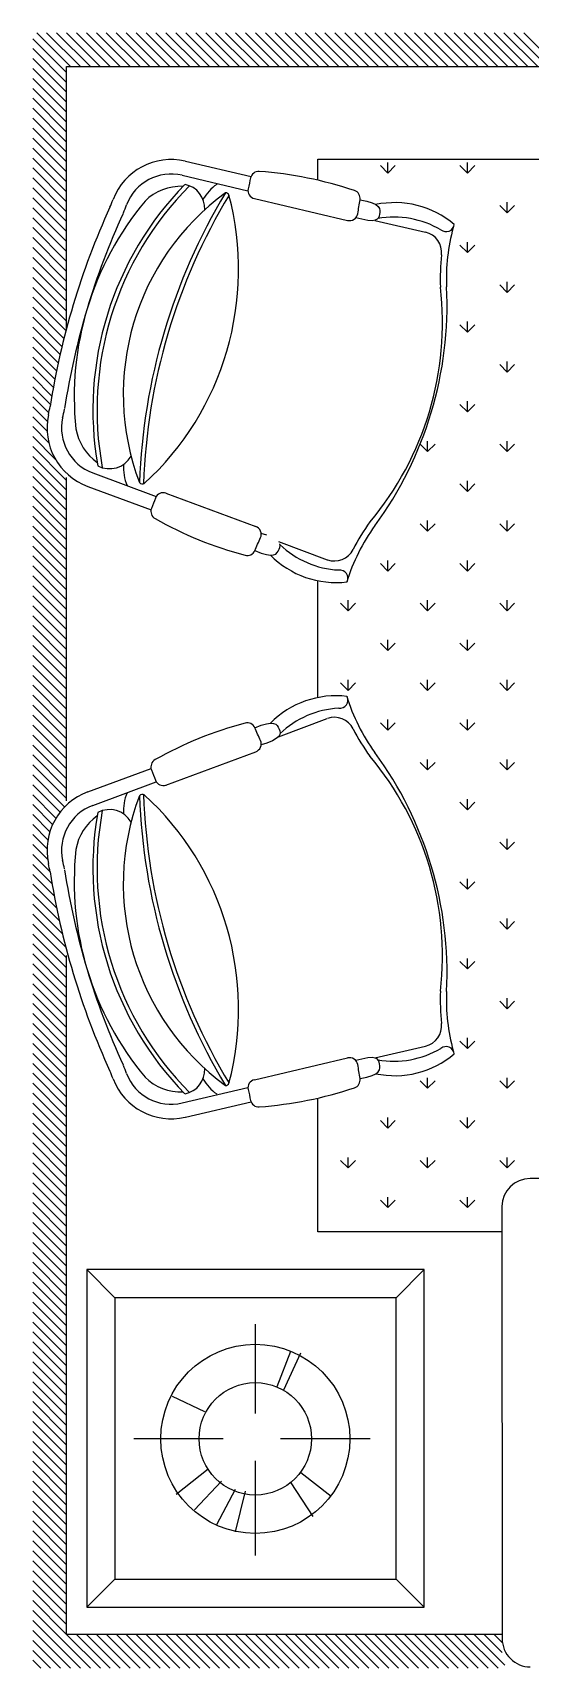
# Model space of a CAD drawing. Header units: inches. Extents: x 5.4 to 47.9, y 11.7 to 36.5.
# Drawn here: x 43.616 to 44.501, y 23.855 to 26.761 of the extents above; entities that cross this region are included whole.
import ezdxf

# ---------------------------------------------------------------- set-up
doc = ezdxf.new("R2010")
doc.units = ezdxf.units.IN
doc.header["$MEASUREMENT"] = 0
doc.layers.add('02', color=2, linetype='Continuous')

msp = doc.modelspace()

# ---------------------------------------------------------------- linework, layer by layer
at = {"layer": '02'}
for p, q in [((43.6764, 26.6908), (43.6164, 26.7508)), ((43.6835, 26.7014), (43.6235, 26.7614)), ((43.7012, 26.7014), (43.6412, 26.7614)), ((43.7189, 26.7014), (43.6589, 26.7614)), ((43.7365, 26.7014), (43.6765, 26.7614)), ((43.7542, 26.7014), (43.6942, 26.7614)), ((43.7719, 26.7014), (43.7119, 26.7614)), ((43.7896, 26.7014), (43.7296, 26.7614)), ((43.8072, 26.7014), (43.7472, 26.7614)), ((43.8249, 26.7014), (43.7649, 26.7614)), ((43.8426, 26.7014), (43.7826, 26.7614)), ((43.8603, 26.7014), (43.8003, 26.7614)), ((43.878, 26.7014), (43.818, 26.7614)), ((43.8956, 26.7014), (43.8356, 26.7614)), ((43.9133, 26.7014), (43.8533, 26.7614)), ((43.931, 26.7014), (43.871, 26.7614)), ((43.9487, 26.7014), (43.8887, 26.7614)), ((43.9663, 26.7014), (43.9063, 26.7614)), ((43.984, 26.7014), (43.924, 26.7614)), ((44.0017, 26.7014), (43.9417, 26.7614)), ((44.0194, 26.7014), (43.9594, 26.7614)), ((44.037, 26.7014), (43.977, 26.7614)), ((44.0547, 26.7014), (43.9947, 26.7614)), ((44.0724, 26.7014), (44.0124, 26.7614)), ((44.0901, 26.7014), (44.0301, 26.7614)), ((44.1078, 26.7014), (44.0478, 26.7614)), ((44.1254, 26.7014), (44.0654, 26.7614)), ((44.1431, 26.7014), (44.0831, 26.7614)), ((44.1608, 26.7014), (44.1008, 26.7614)), ((44.1785, 26.7014), (44.1185, 26.7614)), ((44.1961, 26.7014), (44.1361, 26.7614)), ((44.2138, 26.7014), (44.1538, 26.7614)), ((44.2315, 26.7014), (44.1715, 26.7614)), ((44.2492, 26.7014), (44.1892, 26.7614)), ((44.2669, 26.7014), (44.2069, 26.7614)), ((44.2845, 26.7014), (44.2245, 26.7614)), ((44.3022, 26.7014), (44.2422, 26.7614)), ((44.3199, 26.7014), (44.2599, 26.7614)), ((44.3376, 26.7014), (44.2776, 26.7614)), ((44.3552, 26.7014), (44.2952, 26.7614)), ((44.3729, 26.7014), (44.3129, 26.7614)), ((44.3906, 26.7014), (44.3306, 26.7614)), ((44.4083, 26.7014), (44.3483, 26.7614)), ((44.426, 26.7014), (44.366, 26.7614)), ((44.4436, 26.7014), (44.3836, 26.7614)), ((44.4613, 26.7014), (44.4013, 26.7614)), ((44.479, 26.7014), (44.419, 26.7614)), ((44.4967, 26.7014), (44.4367, 26.7614)), ((44.5143, 26.7014), (44.4543, 26.7614)), ((44.532, 26.7014), (44.472, 26.7614)), ((44.5497, 26.7014), (44.4897, 26.7614)), ((43.6764, 26.6732), (43.6164, 26.7332)), ((43.6764, 26.6555), (43.6164, 26.7155)), ((43.6764, 26.6378), (43.6164, 26.6978)), ((43.6764, 26.6201), (43.6164, 26.6801)), ((43.6764, 26.7014), (47.5279, 26.7014)), ((43.6764, 26.2355), (43.6764, 26.7014)), ((43.6764, 26.6024), (43.6164, 26.6624)), ((43.6764, 26.5848), (43.6164, 26.6448)), ((43.6764, 26.5671), (43.6164, 26.6271)), ((43.6764, 26.5494), (43.6164, 26.6094)), ((43.6764, 26.5317), (43.6164, 26.5917)), ((43.6764, 26.5141), (43.6164, 26.5741)), ((43.6764, 26.4964), (43.6164, 26.5564)), ((43.6764, 26.4787), (43.6164, 26.5387)), ((43.6764, 26.461), (43.6164, 26.521)), ((43.8819, 26.508), (43.9988, 26.4807)), ((43.8878, 26.5331), (44.0047, 26.5059)), ((44.2478, 26.5121), (44.2346, 26.5253)), ((44.2478, 26.5121), (44.2478, 26.5308)), ((44.2478, 26.5121), (44.2611, 26.5253)), ((44.3892, 26.5121), (44.376, 26.5253)), ((44.3892, 26.5121), (44.3892, 26.5308)), ((44.3892, 26.5121), (44.4025, 26.5253)), ((43.6764, 26.4433), (43.6164, 26.5033)), ((43.6764, 26.4257), (43.6164, 26.4857)), ((43.6764, 26.408), (43.6164, 26.468)), ((43.6764, 26.3903), (43.6164, 26.4503)), ((44.0106, 26.4666), (44.1764, 26.4279)), ((44.1984, 26.4646), (44.2106, 26.4619)), ((44.2106, 26.4619), (44.2197, 26.459)), ((44.2197, 26.459), (44.2262, 26.4559)), ((44.2262, 26.4559), (44.2304, 26.4526)), ((44.2304, 26.4526), (44.2328, 26.4492)), ((44.2328, 26.4492), (44.2338, 26.4457)), ((44.46, 26.4413), (44.4467, 26.4546)), ((44.46, 26.4413), (44.46, 26.4601)), ((44.46, 26.4413), (44.4732, 26.4546)), ((43.6764, 26.3726), (43.6164, 26.4326)), ((44.2014, 26.4299), (44.191, 26.4327)), ((44.212, 26.4279), (44.2014, 26.4299)), ((44.2198, 26.4274), (44.212, 26.4279)), ((44.2253, 26.4281), (44.2198, 26.4274)), ((44.2247, 26.428), (44.315, 26.407)), ((44.229, 26.4298), (44.2253, 26.4281)), ((44.2313, 26.4323), (44.229, 26.4298)), ((44.2326, 26.4354), (44.2313, 26.4323)), ((44.2333, 26.4387), (44.2326, 26.4354)), ((44.2338, 26.4422), (44.2333, 26.4387)), ((44.2338, 26.4457), (44.2338, 26.4422)), ((43.6764, 26.355), (43.6164, 26.415)), ((43.6764, 26.3373), (43.6164, 26.3973)), ((44.3892, 26.3706), (44.3892, 26.3894)), ((43.6764, 26.3196), (43.6164, 26.3796)), ((43.6764, 26.3019), (43.6164, 26.3619)), ((44.3892, 26.3706), (44.376, 26.3839)), ((44.3892, 26.3706), (44.4025, 26.3839)), ((43.6764, 26.2842), (43.6164, 26.3442)), ((43.6764, 26.2666), (43.6164, 26.3266)), ((43.6764, 26.2489), (43.6164, 26.3089)), ((44.46, 26.2999), (44.4467, 26.3132)), ((44.46, 26.2999), (44.46, 26.3187)), ((44.46, 26.2999), (44.4732, 26.3132)), ((43.6764, 26.2312), (43.6164, 26.2912)), ((43.6719, 26.218), (43.6164, 26.2735)), ((43.6684, 26.2038), (43.6164, 26.2559)), ((44.3892, 26.2292), (44.3892, 26.248)), ((43.6651, 26.1895), (43.6164, 26.2382)), ((43.6619, 26.175), (43.6164, 26.2205)), ((44.3892, 26.2292), (44.376, 26.2425)), ((44.3892, 26.2292), (44.4025, 26.2425)), ((43.6588, 26.1604), (43.6164, 26.2028)), ((43.6559, 26.1457), (43.6164, 26.1851)), ((43.6531, 26.1308), (43.6164, 26.1675)), ((44.46, 26.1585), (44.4467, 26.1718)), ((44.46, 26.1585), (44.46, 26.1772)), ((44.46, 26.1585), (44.4732, 26.1718)), ((43.6505, 26.1157), (43.6164, 26.1498)), ((43.648, 26.1005), (43.6164, 26.1321)), ((43.6451, 26.0857), (43.6164, 26.1144)), ((44.3892, 26.0878), (44.376, 26.101)), ((44.3892, 26.0878), (44.3892, 26.1065)), ((44.3892, 26.0878), (44.4025, 26.101)), ((43.6425, 26.0707), (43.6164, 26.0968)), ((43.642, 26.0535), (43.6164, 26.0791)), ((43.645, 26.0328), (43.6164, 26.0614)), ((43.6569, 26.0032), (43.6164, 26.0437)), ((43.6764, 25.966), (43.6164, 26.026)), ((44.3185, 26.0171), (44.3053, 26.0303)), ((44.3185, 26.0171), (44.3185, 26.0358)), ((44.3185, 26.0171), (44.3318, 26.0303)), ((44.46, 26.0171), (44.4467, 26.0303)), ((44.46, 26.0171), (44.46, 26.0358)), ((44.46, 26.0171), (44.4732, 26.0303)), ((43.6764, 25.9484), (43.6164, 26.0084)), ((43.6764, 25.9307), (43.6164, 25.9907)), ((43.6764, 25.913), (43.6164, 25.973)), ((43.6764, 25.8953), (43.6164, 25.9553)), ((43.6764, 25.3964), (43.6764, 25.9713)), ((43.7142, 25.9551), (43.8268, 25.9134)), ((43.7232, 25.9793), (43.8361, 25.9375)), ((44.3892, 25.9464), (44.376, 25.9596)), ((44.3892, 25.9464), (44.3892, 25.9651)), ((44.3892, 25.9464), (44.4025, 25.9596)), ((43.6764, 25.8777), (43.6164, 25.9377)), ((43.8534, 25.943), (44.013, 25.8839)), ((43.6764, 25.86), (43.6164, 25.92)), ((43.6764, 25.8423), (43.6164, 25.9023)), ((43.6764, 25.8246), (43.6164, 25.8846)), ((43.6764, 25.8069), (43.6164, 25.8669)), ((44.0328, 25.8684), (44.0225, 25.8718)), ((44.3185, 25.8757), (44.3053, 25.8889)), ((44.3185, 25.8757), (44.3185, 25.8944)), ((44.3185, 25.8757), (44.3318, 25.8889)), ((44.46, 25.8757), (44.4467, 25.8889)), ((44.46, 25.8757), (44.46, 25.8944)), ((44.46, 25.8757), (44.4732, 25.8889)), ((43.6764, 25.7893), (43.6164, 25.8493)), ((44.0112, 25.8412), (44.0229, 25.8367)), ((44.0484, 25.8351), (44.0511, 25.8375)), ((44.0511, 25.8375), (44.0531, 25.8403)), ((44.0531, 25.8403), (44.0546, 25.8435)), ((44.0533, 25.8572), (44.1402, 25.825)), ((44.0546, 25.8435), (44.0558, 25.8467)), ((44.0558, 25.8467), (44.0564, 25.85)), ((44.0564, 25.85), (44.0559, 25.8533)), ((43.6764, 25.7716), (43.6164, 25.8316)), ((43.6764, 25.7539), (43.6164, 25.8139)), ((44.0229, 25.8367), (44.0321, 25.8341)), ((44.0321, 25.8341), (44.0392, 25.8332)), ((44.0392, 25.8332), (44.0445, 25.8336)), ((44.0445, 25.8336), (44.0484, 25.8351)), ((44.2478, 25.8049), (44.2346, 25.8182)), ((44.2478, 25.8049), (44.2478, 25.8237)), ((44.2478, 25.8049), (44.2611, 25.8182)), ((44.3892, 25.8049), (44.376, 25.8182)), ((44.3892, 25.8049), (44.3892, 25.8237)), ((44.3892, 25.8049), (44.4025, 25.8182)), ((43.6764, 25.7362), (43.6164, 25.7962)), ((43.6764, 25.7186), (43.6164, 25.7786)), ((43.6764, 25.7009), (43.6164, 25.7609)), ((44.1771, 25.7342), (44.1771, 25.753)), ((44.3185, 25.7342), (44.3185, 25.753)), ((44.46, 25.7342), (44.46, 25.753)), ((43.6764, 25.6832), (43.6164, 25.7432)), ((43.6764, 25.6655), (43.6164, 25.7255)), ((44.1771, 25.7342), (44.1639, 25.7475)), ((44.1771, 25.7342), (44.1904, 25.7475)), ((44.3185, 25.7342), (44.3053, 25.7475)), ((44.3185, 25.7342), (44.3318, 25.7475)), ((44.46, 25.7342), (44.4467, 25.7475)), ((44.46, 25.7342), (44.4732, 25.7475)), ((43.6764, 25.6478), (43.6164, 25.7078)), ((43.6764, 25.6302), (43.6164, 25.6902)), ((43.6764, 25.6125), (43.6164, 25.6725)), ((44.2478, 25.6635), (44.2346, 25.6768)), ((44.2478, 25.6635), (44.2478, 25.6823)), ((44.2478, 25.6635), (44.2611, 25.6768)), ((44.3892, 25.6635), (44.376, 25.6768)), ((44.3892, 25.6635), (44.3892, 25.6823)), ((44.3892, 25.6635), (44.4025, 25.6768)), ((43.6764, 25.5948), (43.6164, 25.6548)), ((43.6764, 25.5771), (43.6164, 25.6371)), ((43.6764, 25.5595), (43.6164, 25.6195)), ((44.1771, 25.5928), (44.1639, 25.6061)), ((44.1771, 25.5928), (44.1771, 25.6116)), ((44.1771, 25.5928), (44.1904, 25.6061)), ((44.3185, 25.5928), (44.3053, 25.6061)), ((44.3185, 25.5928), (44.3185, 25.6116)), ((44.3185, 25.5928), (44.3318, 25.6061)), ((44.46, 25.5928), (44.4467, 25.6061)), ((44.46, 25.5928), (44.46, 25.6116)), ((44.46, 25.5928), (44.4732, 25.6061)), ((43.6764, 25.5418), (43.6164, 25.6018)), ((43.6764, 25.5241), (43.6164, 25.5841)), ((43.6764, 25.5064), (43.6164, 25.5664)), ((43.6764, 25.4888), (43.6164, 25.5488)), ((43.6764, 25.4711), (43.6164, 25.5311)), ((44.0112, 25.5264), (44.0229, 25.5309)), ((44.0229, 25.5309), (44.0321, 25.5335)), ((44.0321, 25.5335), (44.0392, 25.5344)), ((44.0392, 25.5344), (44.0445, 25.534)), ((44.0445, 25.534), (44.0484, 25.5325)), ((44.0484, 25.5325), (44.0511, 25.5301)), ((44.0511, 25.5301), (44.0531, 25.5272)), ((44.0531, 25.5272), (44.0546, 25.5241)), ((44.0533, 25.5104), (44.1402, 25.5426)), ((44.0546, 25.5241), (44.0558, 25.5209)), ((44.0558, 25.5209), (44.0564, 25.5176)), ((44.0564, 25.5176), (44.0559, 25.5143)), ((44.2478, 25.5221), (44.2346, 25.5354)), ((44.2478, 25.5221), (44.2478, 25.5409)), ((44.2478, 25.5221), (44.2611, 25.5354)), ((44.3892, 25.5221), (44.376, 25.5354)), ((44.3892, 25.5221), (44.3892, 25.5409)), ((44.3892, 25.5221), (44.4025, 25.5354)), ((43.6764, 25.4534), (43.6164, 25.5134)), ((43.6764, 25.4357), (43.6164, 25.4957)), ((44.0328, 25.4992), (44.0225, 25.4958)), ((44.0427, 25.5033), (44.0328, 25.4992)), ((44.0495, 25.5072), (44.0427, 25.5033)), ((44.0538, 25.5108), (44.0495, 25.5072)), ((44.0559, 25.5143), (44.0538, 25.5108)), ((43.6764, 25.418), (43.6164, 25.478)), ((43.6764, 25.4004), (43.6164, 25.4604)), ((43.8534, 25.4246), (44.013, 25.4837)), ((44.3185, 25.4514), (44.3053, 25.4646)), ((44.3185, 25.4514), (44.3185, 25.4701)), ((44.3185, 25.4514), (44.3318, 25.4646)), ((44.46, 25.4514), (44.4467, 25.4646)), ((44.46, 25.4514), (44.46, 25.4701)), ((44.46, 25.4514), (44.4732, 25.4646)), ((43.6732, 25.3859), (43.6164, 25.4427)), ((43.7142, 25.4125), (43.8268, 25.4542)), ((43.7232, 25.3883), (43.8361, 25.4301)), ((43.665, 25.3764), (43.6164, 25.425)), ((43.6578, 25.3659), (43.6164, 25.4073)), ((43.6517, 25.3543), (43.6164, 25.3897)), ((43.6468, 25.3415), (43.6164, 25.372)), ((44.3892, 25.3807), (44.376, 25.3939)), ((44.3892, 25.3807), (44.3892, 25.3994)), ((44.3892, 25.3807), (44.4025, 25.3939)), ((43.6434, 25.3273), (43.6164, 25.3543)), ((43.6419, 25.3111), (43.6164, 25.3366)), ((43.6431, 25.2923), (43.6164, 25.3189)), ((44.46, 25.31), (44.4467, 25.3232)), ((44.46, 25.31), (44.46, 25.3287)), ((44.46, 25.31), (44.4732, 25.3232)), ((43.6475, 25.2701), (43.6164, 25.3013)), ((43.651, 25.249), (43.6164, 25.2836)), ((43.6548, 25.2275), (43.6164, 25.2659)), ((44.3892, 25.2393), (44.3892, 25.258)), ((43.6592, 25.2055), (43.6164, 25.2482)), ((43.664, 25.183), (43.6164, 25.2306)), ((44.3892, 25.2393), (44.376, 25.2525)), ((44.3892, 25.2393), (44.4025, 25.2525)), ((43.6693, 25.1599), (43.6164, 25.2129)), ((43.6764, 25.1352), (43.6164, 25.1952)), ((43.6764, 25.1175), (43.6164, 25.1775)), ((44.46, 25.1685), (44.4467, 25.1818)), ((44.46, 25.1685), (44.46, 25.1873)), ((44.46, 25.1685), (44.4732, 25.1818)), ((43.6764, 25.0998), (43.6164, 25.1598)), ((43.6764, 25.0822), (43.6164, 25.1422)), ((43.6764, 25.0645), (43.6164, 25.1245)), ((43.6764, 23.9151), (43.6764, 25.1218)), ((44.3892, 25.0978), (44.376, 25.1111)), ((44.3892, 25.0978), (44.3892, 25.1166)), ((44.3892, 25.0978), (44.4025, 25.1111)), ((43.6764, 25.0468), (43.6164, 25.1068)), ((43.6764, 25.0291), (43.6164, 25.0891)), ((43.6764, 25.0115), (43.6164, 25.0715)), ((43.6764, 24.9938), (43.6164, 25.0538)), ((43.6764, 24.9761), (43.6164, 25.0361)), ((44.46, 25.0271), (44.4467, 25.0404)), ((44.46, 25.0271), (44.46, 25.0459)), ((44.46, 25.0271), (44.4732, 25.0404)), ((43.6764, 24.9584), (43.6164, 25.0184)), ((43.6764, 24.9407), (43.6164, 25.0007)), ((43.6764, 24.9231), (43.6164, 24.9831)), ((43.6764, 24.9054), (43.6164, 24.9654)), ((44.3892, 24.9564), (44.376, 24.9697)), ((44.3892, 24.9564), (44.3892, 24.9752)), ((44.3892, 24.9564), (44.4025, 24.9697)), ((43.6764, 24.8877), (43.6164, 24.9477)), ((44.0106, 24.901), (44.1764, 24.9397)), ((44.2014, 24.9377), (44.191, 24.9349)), ((44.212, 24.9397), (44.2014, 24.9377)), ((44.2198, 24.9402), (44.212, 24.9397)), ((44.2253, 24.9395), (44.2198, 24.9402)), ((44.2247, 24.9396), (44.315, 24.9606)), ((44.229, 24.9378), (44.2253, 24.9395)), ((44.2313, 24.9353), (44.229, 24.9378)), ((43.6764, 24.87), (43.6164, 24.93)), ((43.6764, 24.8524), (43.6164, 24.9124)), ((44.2106, 24.9057), (44.2197, 24.9086)), ((44.2197, 24.9086), (44.2262, 24.9117)), ((44.2262, 24.9117), (44.2304, 24.915)), ((44.2304, 24.915), (44.2328, 24.9184)), ((44.2326, 24.9322), (44.2313, 24.9353)), ((44.2333, 24.9289), (44.2326, 24.9322)), ((44.2328, 24.9184), (44.2338, 24.9219)), ((44.2338, 24.9254), (44.2333, 24.9289)), ((44.2338, 24.9219), (44.2338, 24.9254)), ((43.6764, 24.8347), (43.6164, 24.8947)), ((43.8819, 24.8596), (43.9988, 24.8869)), ((44.1984, 24.903), (44.2106, 24.9057)), ((44.3185, 24.8857), (44.3053, 24.899)), ((44.3185, 24.8857), (44.3185, 24.9045)), ((44.3185, 24.8857), (44.3318, 24.899)), ((44.46, 24.8857), (44.4467, 24.899)), ((44.46, 24.8857), (44.46, 24.9045)), ((44.46, 24.8857), (44.4732, 24.899)), ((43.6764, 24.817), (43.6164, 24.877)), ((43.6764, 24.7993), (43.6164, 24.8593)), ((43.8878, 24.8345), (44.0047, 24.8617)), ((43.6764, 24.7816), (43.6164, 24.8416)), ((43.6764, 24.764), (43.6164, 24.824)), ((44.2478, 24.815), (44.2346, 24.8283)), ((44.2478, 24.815), (44.2478, 24.8337)), ((44.2478, 24.815), (44.2611, 24.8283)), ((44.3892, 24.815), (44.376, 24.8283)), ((44.3892, 24.815), (44.3892, 24.8337)), ((44.3892, 24.815), (44.4025, 24.8283)), ((43.6764, 24.7463), (43.6164, 24.8063)), ((43.6764, 24.7286), (43.6164, 24.7886)), ((43.6764, 24.7109), (43.6164, 24.7709)), ((44.1771, 24.7443), (44.1771, 24.763)), ((44.3185, 24.7443), (44.3185, 24.763)), ((44.46, 24.7443), (44.46, 24.763)), ((43.6764, 24.6933), (43.6164, 24.7533)), ((43.6764, 24.6756), (43.6164, 24.7356)), ((44.1771, 24.7443), (44.1639, 24.7575)), ((44.1771, 24.7443), (44.1904, 24.7575)), ((44.3185, 24.7443), (44.3053, 24.7575)), ((44.3185, 24.7443), (44.3318, 24.7575)), ((44.46, 24.7443), (44.4467, 24.7575)), ((44.46, 24.7443), (44.4732, 24.7575)), ((43.6764, 24.6579), (43.6164, 24.7179)), ((44.6008, 24.7256), (44.5008, 24.7255)), ((43.6764, 24.6402), (43.6164, 24.7002)), ((43.6764, 24.6225), (43.6164, 24.6825)), ((44.2478, 24.6736), (44.2346, 24.6868)), ((44.2478, 24.6736), (44.2478, 24.6923)), ((44.2478, 24.6736), (44.2611, 24.6868)), ((44.3892, 24.6736), (44.376, 24.6868)), ((44.3892, 24.6736), (44.3892, 24.6923)), ((44.3892, 24.6736), (44.4025, 24.6868)), ((44.4508, 24.6755), (44.4511, 23.9076)), ((43.6764, 24.6049), (43.6164, 24.6649)), ((43.6764, 24.5872), (43.6164, 24.6472)), ((43.6764, 24.5695), (43.6164, 24.6295)), ((43.6764, 24.5518), (43.6164, 24.6118)), ((43.6764, 24.5342), (43.6164, 24.5942)), ((43.6764, 24.5165), (43.6164, 24.5765)), ((43.6764, 24.4988), (43.6164, 24.5588)), ((44.3125, 24.5636), (43.7125, 24.5636)), ((43.7625, 24.5136), (43.7125, 24.5636)), ((43.7125, 24.5636), (43.7125, 23.9636)), ((44.2625, 24.5136), (44.3125, 24.5636)), ((44.3125, 23.9636), (44.3125, 24.5636)), ((43.6764, 24.4811), (43.6164, 24.5411)), ((43.6764, 24.4634), (43.6164, 24.5234)), ((43.6764, 24.4458), (43.6164, 24.5058)), ((44.2625, 24.5136), (43.7625, 24.5136)), ((43.7625, 24.5136), (43.7625, 24.0136)), ((44.2625, 24.0136), (44.2625, 24.5136)), ((43.6764, 24.4281), (43.6164, 24.4881)), ((43.6764, 24.4104), (43.6164, 24.4704)), ((43.6764, 24.3927), (43.6164, 24.4527)), ((44.0122, 24.4668), (44.0122, 24.3078)), ((43.6764, 24.3751), (43.6164, 24.4351)), ((43.6764, 24.3574), (43.6164, 24.4174)), ((44.0512, 24.3558), (44.0752, 24.4188)), ((44.0632, 24.3498), (44.0932, 24.4158)), ((43.6764, 24.3397), (43.6164, 24.3997)), ((43.6764, 24.322), (43.6164, 24.382)), ((43.6764, 24.3043), (43.6164, 24.3643)), ((43.6764, 24.2867), (43.6164, 24.3467)), ((43.6764, 24.269), (43.6164, 24.329)), ((43.9222, 24.3108), (43.8652, 24.3378)), ((43.6764, 24.2513), (43.6164, 24.3113)), ((43.6764, 24.2336), (43.6164, 24.2936)), ((43.6764, 24.216), (43.6164, 24.276)), ((43.6764, 24.1983), (43.6164, 24.2583)), ((43.6764, 24.1806), (43.6164, 24.2406)), ((43.9552, 24.2628), (43.7962, 24.2628)), ((44.2162, 24.2628), (44.0572, 24.2628)), ((43.6764, 24.1629), (43.6164, 24.2229)), ((44.0122, 24.2238), (44.0122, 24.0558)), ((43.6764, 24.1452), (43.6164, 24.2052)), ((43.6764, 24.1276), (43.6164, 24.1876)), ((43.9282, 24.2088), (43.8712, 24.1638)), ((43.9522, 24.1878), (43.9042, 24.1368)), ((44.0752, 24.1848), (44.1142, 24.1248)), ((44.0932, 24.2028), (44.1472, 24.1608)), ((43.6764, 24.1099), (43.6164, 24.1699)), ((43.6764, 24.0922), (43.6164, 24.1522)), ((43.9762, 24.1728), (43.9432, 24.1098)), ((43.9942, 24.1698), (43.9762, 24.0978)), ((43.6764, 24.0745), (43.6164, 24.1345)), ((43.6764, 24.0569), (43.6164, 24.1169)), ((43.6764, 24.0392), (43.6164, 24.0992)), ((43.6764, 24.0215), (43.6164, 24.0815)), ((43.6764, 24.0038), (43.6164, 24.0638)), ((43.6764, 23.9861), (43.6164, 24.0461)), ((43.6764, 23.9685), (43.6164, 24.0285)), ((43.6764, 23.9508), (43.6164, 24.0108)), ((43.7625, 24.0136), (43.7125, 23.9636)), ((43.7625, 24.0136), (44.2625, 24.0136)), ((44.2625, 24.0136), (44.3125, 23.9636)), ((43.6764, 23.9331), (43.6164, 23.9931)), ((43.6764, 23.9154), (43.6164, 23.9754)), ((43.719, 23.8551), (43.6164, 23.9578)), ((43.7125, 23.9636), (44.3125, 23.9636)), ((43.7014, 23.8551), (43.6164, 23.9401)), ((43.6837, 23.8551), (43.6164, 23.9224)), ((43.666, 23.8551), (43.6164, 23.9047)), ((44.4511, 23.9151), (43.6764, 23.9151)), ((43.7367, 23.8551), (43.6767, 23.9151)), ((43.7544, 23.8551), (43.6944, 23.9151)), ((43.7721, 23.8551), (43.7121, 23.9151)), ((43.7897, 23.8551), (43.7297, 23.9151)), ((43.8074, 23.8551), (43.7474, 23.9151)), ((43.8251, 23.8551), (43.7651, 23.9151)), ((43.8428, 23.8551), (43.7828, 23.9151)), ((43.8605, 23.8551), (43.8005, 23.9151)), ((43.8781, 23.8551), (43.8181, 23.9151)), ((43.8958, 23.8551), (43.8358, 23.9151)), ((43.9135, 23.8551), (43.8535, 23.9151)), ((43.9312, 23.8551), (43.8712, 23.9151)), ((43.9488, 23.8551), (43.8888, 23.9151)), ((43.9665, 23.8551), (43.9065, 23.9151)), ((43.9842, 23.8551), (43.9242, 23.9151)), ((44.0019, 23.8551), (43.9419, 23.9151)), ((44.0195, 23.8551), (43.9595, 23.9151)), ((44.0372, 23.8551), (43.9772, 23.9151)), ((44.0549, 23.8551), (43.9949, 23.9151)), ((44.0726, 23.8551), (44.0126, 23.9151)), ((44.0903, 23.8551), (44.0303, 23.9151)), ((44.1079, 23.8551), (44.0479, 23.9151)), ((44.1256, 23.8551), (44.0656, 23.9151)), ((44.1433, 23.8551), (44.0833, 23.9151)), ((44.161, 23.8551), (44.101, 23.9151)), ((44.1786, 23.8551), (44.1186, 23.9151)), ((44.1963, 23.8551), (44.1363, 23.9151)), ((44.214, 23.8551), (44.154, 23.9151)), ((44.2317, 23.8551), (44.1717, 23.9151)), ((44.2494, 23.8551), (44.1894, 23.9151)), ((44.267, 23.8551), (44.207, 23.9151)), ((44.2847, 23.8551), (44.2247, 23.9151)), ((44.3024, 23.8551), (44.2424, 23.9151)), ((44.3201, 23.8551), (44.2601, 23.9151)), ((44.3377, 23.8551), (44.2777, 23.9151)), ((44.3554, 23.8551), (44.2954, 23.9151)), ((44.3731, 23.8551), (44.3131, 23.9151)), ((44.3908, 23.8551), (44.3308, 23.9151)), ((44.4085, 23.8551), (44.3485, 23.9151)), ((44.4261, 23.8551), (44.3661, 23.9151)), ((44.4438, 23.8551), (44.3838, 23.9151)), ((44.4558, 23.8608), (44.4015, 23.9151)), ((44.4511, 23.8832), (44.4192, 23.9151)), ((44.4511, 23.9008), (44.4368, 23.9151)), ((43.6483, 23.8551), (43.6164, 23.887)), ((43.6306, 23.8551), (43.6164, 23.8694))]:
    msp.add_line(p, q, dxfattribs=at)
for points in [[(44.1231, 26.4993), (44.1231, 26.5364), (46.6226, 26.5364)], [(44.1231, 25.5799), (44.1231, 25.7877)], [(44.4508, 24.6304), (44.1231, 24.6304), (44.1231, 24.8683)]]:
    msp.add_lwpolyline(points, dxfattribs=at)
for radius in [0.1681, 0.0999]:
    msp.add_circle((44.0122, 24.2628), radius, dxfattribs=at)
for centre, radius, start, end in [((43.8626, 26.4252), 0.1108, 76.8777, 158.8764), ((43.8626, 26.4252), 0.085, 76.8777, 158.8764), ((44.0182, 26.5001), 0.0148, 85.8738, 166.906), ((43.9698, 25.8289), 0.6877, 71.4536, 85.8738), ((44.2963, 26.0908), 0.5729, 135.5716, 189.9353), ((44.2963, 26.0908), 0.5655, 135.1789, 190.4174), ((44.2208, 26.119), 0.4433, 126.1825, 200.7376), ((44.8758, 25.9245), 1.0702, 148.9301, 177.99), ((43.8804, 26.3972), 0.0913, 87.8643, 134.7422), ((43.8786, 26.4489), 0.0438, 357.2055, 78.6877), ((43.9926, 26.4225), 0.085, 125.2368, 149.7361), ((43.9597, 26.4707), 0.00614, 21.9633, 95.897), ((44.014, 26.481), 0.0148, 167.9228, 256.8777), ((45.0921, 26.2503), 1.1173, 166.906, 167.9228), ((44.1838, 26.4669), 0.0148, 351.1075, 71.4536), ((44.9707, 25.8929), 1.3389, 155.3575, 171.2138), ((44.2324, 26.1145), 0.5422, 140.1459, 186.0277), ((42.7049, 26.8725), 1.1303, 338.1119, 338.8764), ((42.7049, 26.8725), 1.1562, 338.1119, 338.8764), ((44.8758, 25.9245), 1.0628, 148.9301, 178.0948), ((43.4661, 26.3412), 0.5164, 312.482, 14.7889), ((43.0946, 26.6373), 1.1173, 349.8147, 351.1075), ((44.2601, 26.296), 0.1635, 49.6899, 101.9968), ((44.9707, 25.8929), 1.3131, 155.3575, 171.2138), ((44.1797, 26.4423), 0.0148, 256.8777, 349.8147), ((44.2593, 26.2712), 0.1625, 59.3952, 100.3426), ((44.3514, 26.4224), 0.0146, 230.5769, 353.0284), ((44.3066, 26.371), 0.0369, 353.2465, 76.8777), ((44.6824, 26.3265), 0.3304, 164.4112, 182.8837), ((44.6824, 26.3265), 0.3414, 173.2465, 182.8837), ((43.7923, 26.2467), 0.5527, 320.0653, 6.506), ((43.6884, 26.2779), 0.6648, 323.8144, 2.7569), ((43.7527, 26.059), 0.1108, 167.6949, 249.6936), ((42.54, 26.3235), 1.1303, 347.6949, 348.4594), ((43.7527, 26.059), 0.085, 167.6949, 249.6936), ((42.54, 26.3235), 1.1562, 347.6949, 348.4594), ((43.7833, 26.0727), 0.0913, 189.5024, 235.0952), ((43.7529, 26.0304), 0.0438, 241.4484, 331.0869), ((43.8626, 25.9897), 0.085, 176.8352, 202.8135), ((43.8116, 25.9668), 0.00721, 221.2628, 296.7361), ((43.8062, 25.962), 5.374900000000001e-15, 253.2856, 53.0316), ((44.8751, 25.5277), 1.1173, 158.6485, 159.6653), ((43.8483, 25.9291), 0.0148, 69.6936, 158.6485), ((43.8413, 25.9108), 0.0148, 159.6653, 240.6974), ((44.1706, 26.4976), 0.6877, 240.6974, 255.1177), ((44.0079, 25.87), 0.0148, 336.7566, 69.6936), ((44.4912, 25.6898), 0.3304, 143.6876, 163.2856), ((44.4912, 25.6898), 0.3414, 143.6876, 153.3248), ((43.9978, 25.8473), 0.0148, 255.1177, 335.4638), ((42.9948, 26.3051), 1.1173, 335.4638, 336.7566), ((44.1686, 25.969), 0.1625, 226.2287, 267.1761), ((44.1531, 25.8596), 0.0369, 249.6936, 333.3248), ((44.1556, 25.9479), 0.1635, 224.5745, 276.8814), ((44.1621, 25.7921), 0.0146, 333.5429, 95.9943), ((44.1556, 25.4197), 0.1635, 83.1186, 135.4255), ((44.1621, 25.5755), 0.0146, 264.0057, 26.4571), ((44.4912, 25.6778), 0.3304, 196.7144, 216.3124), ((44.1686, 25.3986), 0.1625, 92.8239, 133.7713), ((44.1706, 24.87), 0.6877, 104.8823, 119.3026), ((43.9978, 25.5203), 0.0148, 24.5362, 104.8823), ((42.9948, 25.0625), 1.1173, 23.2434, 24.5362), ((44.1531, 25.508), 0.0369, 26.6752, 110.3064), ((44.4912, 25.6778), 0.3414, 206.6752, 216.3124), ((44.0079, 25.4976), 0.0148, 290.3064, 23.2434), ((43.8413, 25.4568), 0.0148, 119.3026, 200.3347), ((43.7923, 25.1209), 0.5527, 353.494, 39.9347), ((43.6884, 25.0897), 0.6648, 357.2431, 36.1856), ((44.8751, 25.8399), 1.1173, 200.3347, 201.3515), ((43.8483, 25.4385), 0.0148, 201.3515, 290.3064), ((43.7527, 25.3086), 0.1108, 110.3064, 192.3051), ((44.2208, 25.2486), 0.4433, 159.2624, 233.8175), ((43.8626, 25.3779), 0.085, 157.1865, 183.1648), ((43.8116, 25.4008), 0.00721, 63.2639, 138.7372), ((43.8062, 25.4056), 5.374900000000001e-15, 306.9684, 106.7144), ((44.8758, 25.4431), 1.0702, 182.01, 211.0699), ((44.8758, 25.4431), 1.0628, 181.9052, 211.0699), ((43.4661, 25.0264), 0.5164, 345.2111, 47.518), ((43.7527, 25.3086), 0.085, 110.3064, 192.3051), ((44.2963, 25.2768), 0.5729, 170.0647, 224.4284), ((44.2963, 25.2768), 0.5655, 169.5826, 224.8211), ((43.7529, 25.3372), 0.0438, 28.9131, 118.5516), ((43.7833, 25.2949), 0.0913, 124.9048, 170.4976), ((42.54, 25.0441), 1.1303, 11.5406, 12.3051), ((42.54, 25.0441), 1.1562, 11.5406, 12.3051), ((44.2324, 25.253), 0.5422, 173.9723, 219.8541), ((44.9707, 25.4747), 1.3389, 188.7862, 204.6425), ((44.9707, 25.4747), 1.3131, 188.7862, 204.6425), ((44.6824, 25.0411), 0.3414, 177.1163, 186.7535), ((44.6824, 25.0411), 0.3304, 177.1163, 195.5888), ((44.3066, 24.9966), 0.0369, 283.1223, 6.7535), ((44.1797, 24.9253), 0.0148, 10.1853, 103.1223), ((44.2601, 25.0716), 0.1635, 258.0032, 310.3101), ((44.2593, 25.0964), 0.1625, 259.6574, 300.6048), ((44.3514, 24.9452), 0.0146, 6.9716, 129.4231), ((42.7049, 24.4951), 1.1303, 21.1236, 21.8881), ((42.7049, 24.4951), 1.1562, 21.1236, 21.8881), ((43.8626, 24.9424), 0.085, 201.1236, 283.1223), ((43.8786, 24.9187), 0.0438, 281.3123, 2.7945), ((43.0946, 24.7303), 1.1173, 8.8925, 10.1853), ((43.8626, 24.9424), 0.1108, 201.1236, 283.1223), ((43.8804, 24.9704), 0.0913, 225.2578, 272.1357), ((43.9926, 24.9451), 0.085, 210.2639, 234.7632), ((43.9597, 24.8969), 0.00614, 264.103, 338.0367), ((44.014, 24.8866), 0.0148, 103.1223, 192.0772), ((45.0921, 25.1173), 1.1173, 192.0772, 193.094), ((43.9698, 25.5387), 0.6877, 274.1262, 288.5464), ((44.1838, 24.9007), 0.0148, 288.5464, 8.8925), ((44.0182, 24.8675), 0.0148, 193.094, 274.1262), ((44.5008, 24.6755), 0.05, 90.0228, 180.0228), ((44.5011, 23.9076), 0.05, 180.0228, 270.0228)]:
    msp.add_arc(centre, radius, start, end, dxfattribs=at)

doc.saveas('drawing.dxf')
